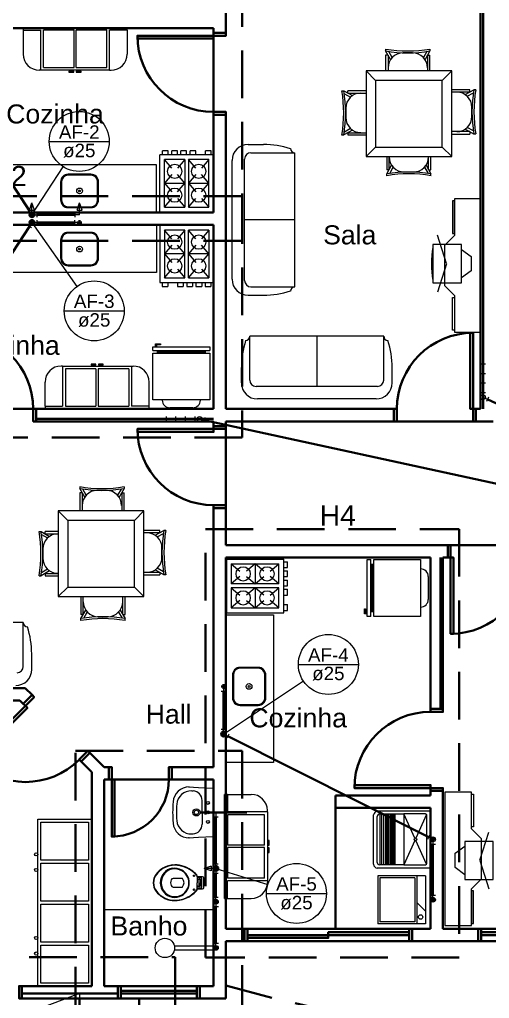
# Model space of a CAD drawing. Header units: inches. Extents: x -21 to 129, y -108 to 34.
# Drawn here: x 45.06 to 50, y -9.86 to 0.43 of the extents above; entities that cross this region are included whole.
import ezdxf

# ---------------------------------------------------------------- set-up
doc = ezdxf.new("R2010")
doc.units = ezdxf.units.IN
doc.header["$MEASUREMENT"] = 0
doc.linetypes.add('Dashed', pattern=[0.75, 0.5, -0.25])
for name, color, linetype, lineweight in [('AF-Colunas', 8, 'Continuous', 30), ('AF-Conexões detalhe', 8, 'Continuous', 20), ('AF-Indicação coluna', 5, 'Continuous', 20), ('AF-Textos coluna', 7, 'Continuous', 20), ('AF-Tubos detalhe', 170, 'Continuous', 30), ('AL-Conexões detalhe', 8, 'Continuous', 20), ('AL-Indicação coluna', 5, 'Continuous', 20), ('AL-Tubos detalhe', 3, 'Continuous', 30), ('DI-Detalhes', 6, 'Dashed', 30), ('xEIXO', 3, 'Continuous', 30), ('XJANELAS E PORTAS', 4, 'Continuous', 30), ('xMOVEIS', 253, 'Continuous', 20), ('XPAREDE', 7, 'Continuous', 30), ('xPISO', 4, 'Continuous', 30), ('xPROJEÇÃO', 4, 'Dashed', 30), ('xTEXTO', 7, 'Continuous', 20)]:
    doc.layers.add(name, color=color, linetype=linetype, lineweight=lineweight)
doc.styles.add('Arial', font='arial.ttf')

msp = doc.modelspace()

# ---------------------------------------------------------------- linework, layer by layer
at = {"layer": 'AF-Colunas', "linetype": 'Continuous', "const_width": 0.025}
for points in [[(45.207, -1.625, 1), (45.182, -1.625, 1)], [(45.207, -1.705, 1), (45.182, -1.705, 1)], [(47.22, -7.079, 1), (47.195, -7.079, 1)], [(47.14, -8.491, 1), (47.115, -8.491, 1)]]:
    msp.add_lwpolyline(points, format="xyb", close=True, dxfattribs=at)
at = {"layer": 'AF-Colunas', "linetype": 'Continuous'}
for centre in [(45.194, -1.625), (45.194, -1.705), (47.207, -7.079), (47.127, -8.491)]:
    msp.add_circle(centre, 0.025, dxfattribs=at)
at = {"layer": 'AF-Conexões detalhe', "linetype": 'Continuous'}
for p, q in [((45.169, -1.575), (45.194, -1.5)), ((45.169, -1.575), (45.194, -1.5)), ((45.194, -1.625), (45.194, -1.5)), ((45.219, -1.575), (45.194, -1.5)), ((45.194, -1.625), (45.194, -1.5)), ((45.219, -1.575), (45.194, -1.5)), ((45.67, -1.575), (45.694, -1.5)), ((45.694, -1.625), (45.694, -1.5)), ((45.72, -1.575), (45.694, -1.5)), ((45.146, -1.597), (45.188, -1.57)), ((45.194, -1.625), (45.167, -1.583)), ((45.169, -1.575), (45.219, -1.575)), ((45.169, -1.575), (45.219, -1.575)), ((45.194, -1.625), (45.244, -1.625)), ((45.244, -1.6), (45.244, -1.65)), ((45.644, -1.6), (45.644, -1.65)), ((45.694, -1.625), (45.644, -1.625)), ((45.67, -1.575), (45.72, -1.575)), ((45.188, -1.761), (45.146, -1.733)), ((45.194, -1.705), (45.167, -1.747)), ((45.194, -1.705), (45.244, -1.705)), ((45.244, -1.68), (45.244, -1.73)), ((45.644, -1.73), (45.644, -1.68)), ((45.694, -1.705), (45.644, -1.705)), ((49.933, -3.142), (49.933, -3.192)), ((49.908, -3.192), (49.958, -3.192)), ((49.908, -3.292), (49.958, -3.292)), ((49.908, -3.392), (49.958, -3.392)), ((49.933, -3.342), (49.933, -3.292)), ((49.933, -3.342), (49.933, -3.392)), ((49.908, -3.492), (49.958, -3.492)), ((49.933, -3.542), (49.933, -3.492)), ((49.933, -3.542), (49.978, -3.563)), ((49.989, -3.54), (49.968, -3.586)), ((46.555, -3.77), (46.605, -3.77)), ((46.605, -3.745), (46.605, -3.795)), ((46.705, -3.795), (46.705, -3.745)), ((46.755, -3.77), (46.705, -3.77)), ((46.755, -3.77), (46.805, -3.77)), ((46.805, -3.745), (46.805, -3.795)), ((46.905, -3.745), (46.905, -3.795)), ((46.955, -3.77), (46.905, -3.77)), ((46.955, -3.77), (47.004, -3.781)), ((47.009, -3.756), (46.998, -3.805)), ((47.207, -6.579), (47.207, -6.629)), ((47.183, -6.629), (47.233, -6.629)), ((47.183, -7.029), (47.233, -7.029)), ((47.207, -7.079), (47.207, -7.029)), ((47.207, -7.079), (47.252, -7.102)), ((47.263, -7.079), (47.241, -7.124)), ((47.127, -7.902), (47.127, -7.952)), ((47.152, -7.952), (47.102, -7.952)), ((49.352, -8.185), (49.374, -8.14)), ((49.407, -8.185), (49.363, -8.162)), ((49.407, -8.185), (49.407, -8.235)), ((49.383, -8.235), (49.433, -8.235)), ((47.077, -8.466), (47.002, -8.491)), ((47.127, -8.491), (47.002, -8.491)), ((47.077, -8.516), (47.002, -8.491)), ((47.077, -8.466), (47.077, -8.516)), ((47.099, -8.441), (47.149, -8.441)), ((47.127, -8.491), (47.127, -8.441)), ((47.127, -8.491), (47.127, -8.541)), ((47.101, -8.541), (47.151, -8.541)), ((47.101, -8.791), (47.151, -8.791)), ((47.127, -8.841), (47.127, -8.791)), ((47.127, -8.841), (47.127, -8.891)), ((49.383, -8.77), (49.433, -8.77)), ((49.407, -8.82), (49.407, -8.77)), ((47.104, -8.891), (47.154, -8.891)), ((47.104, -9.276), (47.154, -9.276)), ((47.127, -9.326), (47.127, -9.276))]:
    msp.add_line(p, q, dxfattribs=at)
for centre in [(45.194, -1.625), (45.194, -1.625), (45.194, -1.625), (45.194, -1.625), (45.194, -1.625), (45.194, -1.705), (45.194, -1.705), (45.194, -1.705), (45.194, -1.705), (45.194, -1.705), (49.933, -3.542), (49.933, -3.542), (46.955, -3.77), (46.955, -3.77), (47.207, -7.079), (47.207, -7.079), (47.207, -7.079), (47.207, -7.079), (47.207, -7.079), (49.407, -8.185), (49.407, -8.185), (49.407, -8.185), (47.127, -8.491), (47.127, -8.491), (47.127, -8.491), (47.127, -8.841), (47.127, -8.841), (49.407, -8.82), (49.407, -8.82), (47.127, -9.326), (47.127, -9.326), (47.127, -9.326)]:
    msp.add_circle(centre, 0.025, dxfattribs=at)
at = {"layer": 'AF-Indicação coluna'}
for p, q in [((45.376, -0.855), (46.006, -0.855)), ((45.194, -1.625), (45.52, -1.12)), ((45.194, -1.705), (45.667, -2.377)), ((45.533, -2.635), (46.163, -2.635)), ((47.993, -6.348), (48.623, -6.348)), ((47.207, -7.079), (48.046, -6.522)), ((47.127, -8.491), (47.673, -8.66)), ((47.658, -8.754), (48.288, -8.754))]:
    msp.add_line(p, q, dxfattribs=at)
for centre in [(45.691, -0.855), (45.848, -2.635), (48.308, -6.348), (47.973, -8.754)]:
    msp.add_circle(centre, 0.315, dxfattribs=at)
at = {"layer": 'AF-Tubos detalhe'}
for p, q in [((45.167, -1.583), (43.927, 0.318)), ((45.194, -1.625), (45.194, -1.625)), ((45.244, -1.625), (45.644, -1.625)), ((45.167, -1.747), (43.927, -3.648)), ((45.194, -1.705), (45.194, -1.705)), ((45.244, -1.705), (45.644, -1.705)), ((49.933, -3.292), (49.933, -3.192)), ((49.933, -3.492), (49.933, -3.392)), ((53.328, -5.124), (49.978, -3.563)), ((46.705, -3.77), (46.605, -3.77)), ((46.905, -3.77), (46.805, -3.77)), ((53.224, -5.135), (47.004, -3.781)), ((47.207, -7.029), (47.207, -6.629)), ((47.252, -7.102), (49.363, -8.162)), ((47.127, -8.441), (47.127, -7.952)), ((49.407, -8.235), (49.407, -8.77)), ((47.127, -8.541), (47.127, -8.791)), ((47.127, -8.891), (47.127, -9.276))]:
    msp.add_line(p, q, dxfattribs=at)
at = {"layer": 'AL-Conexões detalhe', "linetype": 'Continuous'}
for p, q in [((45.668, -9.856), (45.718, -9.856)), ((45.693, -9.806), (45.693, -9.856))]:
    msp.add_line(p, q, dxfattribs=at)
at = {"layer": 'AL-Indicação coluna'}
msp.add_line((45.693, -9.806), (44.93, -10.091), dxfattribs=at)
at = {"layer": 'AL-Tubos detalhe'}
msp.add_line((45.693, -9.965), (45.693, -9.856), dxfattribs=at)
at = {"layer": 'DI-Detalhes'}
for points in [[(42.496, -1.9), (47.402, -1.9), (47.402, 0.635), (42.496, 0.635), (42.496, -1.9)], [(47.402, -3.965), (42.496, -3.965), (42.496, -1.43), (47.402, -1.43), (47.402, -3.965)], [(49.682, -4.926), (49.682, -9.426), (47.018, -9.426), (47.018, -4.926), (49.682, -4.926)], [(45.652, -7.256), (47.402, -7.256), (47.402, -10.026), (45.652, -10.026), (45.652, -7.256)], [(43.664, -9.422), (46.7, -9.422), (46.7, -15.464), (43.664, -15.464), (43.664, -9.422)]]:
    msp.add_lwpolyline(points, close=True, dxfattribs=at)
at = {"layer": 'xEIXO'}
for p, q in [((45.169, -1.705), (45.219, -1.705)), ((45.194, -1.73), (45.194, -1.68)), ((45.669, -1.705), (45.719, -1.705)), ((45.694, -1.73), (45.694, -1.68)), ((47.182, -6.579), (47.232, -6.579)), ((47.207, -6.604), (47.207, -6.554)), ((47.182, -7.079), (47.232, -7.079)), ((47.207, -7.104), (47.207, -7.054)), ((46.96, -7.902), (47.451, -7.902)), ((49.382, -8.185), (49.432, -8.185)), ((49.407, -8.21), (49.407, -8.16)), ((47.102, -8.491), (47.152, -8.491)), ((47.127, -8.516), (47.127, -8.466)), ((47.102, -8.841), (47.152, -8.841)), ((47.127, -8.866), (47.127, -8.816)), ((49.382, -8.82), (49.432, -8.82)), ((49.407, -8.845), (49.407, -8.795)), ((47.102, -9.326), (47.152, -9.326)), ((47.127, -9.351), (47.127, -9.301))]:
    msp.add_line(p, q, dxfattribs=at)
at = {"layer": 'XJANELAS E PORTAS'}
for p, q in [((45.237, -3.665), (45.207, -3.665)), ((49.157, -9.126), (47.457, -9.126)), ((51.713, -9.126), (49.912, -9.126)), ((49.157, -9.256), (47.457, -9.256)), ((51.713, -9.256), (49.912, -9.256)), ((46.927, -9.726), (46.127, -9.726)), ((46.927, -9.856), (46.127, -9.856))]:
    msp.add_line(p, q, dxfattribs=at)
for points in [[(47.102, 0.255), (47.102, 0.225), (46.302, 0.225), (46.302, 0.255), (47.102, 0.255), (47.102, 0.255)], [(49.828, -3.665), (49.798, -3.665), (49.798, -2.865), (49.828, -2.865), (49.828, -3.665), (49.828, -3.665)], [(47.102, -3.875), (47.102, -3.905), (46.302, -3.905), (46.302, -3.875), (47.102, -3.875), (47.102, -3.875)], [(49.592, -5.226), (49.622, -5.226), (49.622, -6.026), (49.592, -6.026), (49.592, -5.226), (49.592, -5.226)], [(45.125, -6.783), (45.146, -6.804), (44.58, -7.369), (44.559, -7.348), (45.125, -6.783), (45.125, -6.783)], [(46.032, -7.556), (46.062, -7.556), (46.062, -8.156), (46.032, -8.156), (46.032, -7.556), (46.032, -7.556)], [(49.382, -7.646), (49.382, -7.616), (48.582, -7.616), (48.582, -7.646), (49.382, -7.646), (49.382, -7.646)], [(48.307, -9.221), (47.457, -9.221), (47.457, -9.191), (48.307, -9.191), (48.307, -9.221), (48.307, -9.221)], [(49.157, -9.191), (48.307, -9.191), (48.307, -9.161), (49.157, -9.161), (49.157, -9.191), (49.157, -9.191)], [(49.912, -9.161), (50.813, -9.161), (50.813, -9.191), (49.912, -9.191), (49.912, -9.161), (49.912, -9.161)], [(46.927, -9.776), (46.127, -9.776), (46.127, -9.806), (46.927, -9.806), (46.927, -9.776), (46.927, -9.776)]]:
    msp.add_lwpolyline(points, close=True, dxfattribs=at)
for points in [[(47.232, 0.285), (47.232, 0.255), (47.102, 0.255), (47.102, 0.285)], [(47.102, -0.575), (47.102, -0.545), (47.232, -0.545), (47.232, -0.575)], [(45.237, -3.665), (45.207, -3.665), (45.207, -3.795), (45.237, -3.795)], [(48.997, -3.665), (49.027, -3.665), (49.027, -3.795), (48.997, -3.795)], [(49.858, -3.795), (49.828, -3.795), (49.828, -3.665), (49.858, -3.665)], [(47.232, -3.845), (47.232, -3.875), (47.102, -3.875), (47.102, -3.845)], [(47.102, -4.706), (47.102, -4.676), (47.232, -4.676), (47.232, -4.706)], [(49.562, -5.096), (49.592, -5.096), (49.592, -5.226), (49.562, -5.226)], [(45.195, -6.669), (45.216, -6.691), (45.125, -6.783), (45.103, -6.761)], [(49.382, -6.816), (49.382, -6.846), (49.512, -6.846), (49.512, -6.816)], [(45.712, -7.369), (45.69, -7.348), (45.782, -7.256), (45.803, -7.278)], [(46.002, -7.426), (46.032, -7.426), (46.032, -7.556), (46.002, -7.556)], [(46.662, -7.556), (46.632, -7.556), (46.632, -7.426), (46.662, -7.426)], [(49.512, -7.676), (49.512, -7.646), (49.382, -7.646), (49.382, -7.676)], [(47.427, -9.126), (47.457, -9.126), (47.457, -9.256), (47.427, -9.256)], [(49.187, -9.256), (49.157, -9.256), (49.157, -9.126), (49.187, -9.126)], [(49.882, -9.256), (49.912, -9.256), (49.912, -9.126), (49.882, -9.126)], [(45.089, -9.726), (45.059, -9.726), (45.059, -9.856), (45.089, -9.856)], [(46.097, -9.726), (46.127, -9.726), (46.127, -9.856), (46.097, -9.856)], [(46.957, -9.856), (46.927, -9.856), (46.927, -9.726), (46.957, -9.726)]]:
    msp.add_lwpolyline(points, dxfattribs=at)
at = {"layer": 'XJANELAS E PORTAS', "color": 6, "linetype": 'Continuous'}
msp.add_arc((47.102, 0.255), 0.8, 180, 270, dxfattribs=at)
at = {"layer": 'XJANELAS E PORTAS'}
for centre, radius, start, end in [((44.407, -3.665), 0.8, 0, 90), ((49.828, -3.665), 0.8, 90, 180), ((47.102, -3.875), 0.8, 180, 270), ((49.592, -5.226), 0.8, 270, 0), ((49.382, -7.646), 0.8, 90, 180), ((45.125, -6.783), 0.8, 225, 315), ((46.032, -7.556), 0.6, 270, 0)]:
    msp.add_arc(centre, radius, start, end, dxfattribs=at)
at = {"layer": 'xMOVEIS'}
for p, q in [((45.101, 0.343), (46.195, 0.343)), ((45.101, 0.343), (45.101, 0.313)), ((45.101, 0.313), (45.286, 0.313)), ((45.101, 0.313), (45.101, 0.063)), ((45.286, -0.107), (45.286, 0.313)), ((45.316, -0.077), (45.316, 0.313)), ((45.636, 0.313), (45.316, 0.313)), ((45.636, -0.077), (45.636, 0.313)), ((45.66, -0.077), (45.66, 0.313)), ((45.98, 0.313), (45.66, 0.313)), ((45.98, -0.077), (45.98, 0.313)), ((46.195, 0.313), (46.01, 0.313)), ((46.01, -0.107), (46.01, 0.313)), ((46.195, 0.313), (46.195, 0.343)), ((46.195, 0.313), (46.195, 0.063)), ((48.91, 0.116), (48.91, 0.096)), ((49.375, 0.116), (49.375, 0.096)), ((48.962, 0.006), (48.91, 0.096)), ((48.91, 0.053), (48.91, -0.114)), ((48.935, 0.053), (48.91, 0.053)), ((48.935, 0.053), (48.935, -0.114)), ((48.979, 0.027), (48.942, 0.091)), ((49.192, 0.076), (49.093, 0.076)), ((49.344, 0.091), (49.307, 0.027)), ((49.375, 0.096), (49.324, 0.006)), ((49.351, 0.053), (49.351, -0.114)), ((49.351, 0.053), (49.375, 0.053)), ((49.375, -0.114), (49.375, 0.053)), ((45.316, -0.077), (45.636, -0.077)), ((45.66, -0.077), (45.98, -0.077)), ((45.286, -0.107), (45.271, -0.107)), ((46.01, -0.107), (45.286, -0.107)), ((46.01, -0.107), (46.025, -0.107)), ((48.705, -0.114), (48.805, -0.214)), ((49.505, -0.214), (49.605, -0.114)), ((48.451, -0.322), (48.471, -0.322)), ((48.471, -0.322), (48.56, -0.374)), ((48.476, -0.354), (48.54, -0.391)), ((48.705, -0.322), (48.514, -0.322)), ((48.514, -0.347), (48.514, -0.322)), ((48.514, -0.347), (48.705, -0.347)), ((49.794, -0.312), (49.605, -0.312)), ((49.794, -0.336), (49.605, -0.336)), ((49.747, -0.363), (49.837, -0.312)), ((49.768, -0.38), (49.832, -0.343)), ((49.794, -0.336), (49.794, -0.312)), ((49.856, -0.312), (49.837, -0.312)), ((48.49, -0.505), (48.49, -0.604)), ((49.817, -0.594), (49.817, -0.495)), ((48.54, -0.719), (48.476, -0.756)), ((49.832, -0.745), (49.768, -0.708)), ((48.451, -0.787), (48.471, -0.787)), ((48.56, -0.736), (48.471, -0.787)), ((48.514, -0.763), (48.705, -0.763)), ((48.514, -0.763), (48.514, -0.787)), ((48.514, -0.787), (48.705, -0.787)), ((49.794, -0.752), (49.605, -0.752)), ((49.605, -0.777), (49.794, -0.777)), ((49.837, -0.777), (49.747, -0.725)), ((49.794, -0.752), (49.794, -0.777)), ((49.856, -0.777), (49.837, -0.777)), ((47.465, -0.886), (47.626, -0.886)), ((48.805, -0.914), (48.705, -1.014)), ((49.505, -0.914), (49.605, -1.014)), ((47.102, -0.994), (46.538, -0.994)), ((46.538, -1.594), (46.538, -0.994)), ((46.566, -0.994), (46.566, -0.954)), ((46.626, -0.954), (46.566, -0.954)), ((46.626, -0.994), (46.626, -0.954)), ((46.722, -0.954), (46.662, -0.954)), ((46.662, -0.994), (46.662, -0.954)), ((46.722, -0.994), (46.722, -0.954)), ((46.819, -0.954), (46.759, -0.954)), ((46.759, -0.994), (46.759, -0.954)), ((46.819, -0.994), (46.819, -0.954)), ((46.856, -0.994), (46.856, -0.954)), ((46.916, -0.954), (46.856, -0.954)), ((46.916, -0.994), (46.916, -0.954)), ((47.077, -0.954), (47.017, -0.954)), ((47.017, -0.994), (47.017, -0.954)), ((47.077, -0.994), (47.077, -0.954)), ((47.102, -1.594), (47.102, -0.994)), ((47.494, -0.974), (47.956, -0.974)), ((47.956, -2.382), (47.956, -0.974)), ((48.921, -1.014), (48.921, -1.152)), ((48.946, -1.152), (48.946, -1.014)), ((49.361, -1.152), (49.361, -1.014)), ((49.386, -1.152), (49.386, -1.014)), ((46.502, -1.1), (44.769, -1.1)), ((46.502, -1.6), (46.502, -1.1)), ((46.588, -1.544), (46.588, -1.044)), ((46.8, -1.044), (46.588, -1.044)), ((46.665, -1.135), (46.588, -1.044)), ((46.8, -1.044), (46.723, -1.135)), ((46.8, -1.044), (46.8, -1.544)), ((47.052, -1.044), (46.84, -1.044)), ((46.84, -1.044), (46.84, -1.544)), ((46.917, -1.135), (46.84, -1.044)), ((47.052, -1.044), (46.975, -1.135)), ((47.052, -1.544), (47.052, -1.044)), ((47.297, -2.301), (47.297, -1.055)), ((47.428, -2.316), (47.428, -1.04)), ((48.921, -1.195), (48.973, -1.105)), ((48.953, -1.19), (48.989, -1.126)), ((49.318, -1.126), (49.355, -1.19)), ((49.334, -1.105), (49.386, -1.195)), ((45.814, -1.2), (45.574, -1.2)), ((45.814, -1.21), (45.574, -1.21)), ((46.665, -1.203), (46.588, -1.294)), ((46.8, -1.294), (46.723, -1.203)), ((46.917, -1.203), (46.84, -1.294)), ((47.052, -1.294), (46.975, -1.203)), ((48.946, -1.152), (48.921, -1.152)), ((48.921, -1.215), (48.921, -1.195)), ((49.104, -1.175), (49.203, -1.175)), ((49.361, -1.152), (49.386, -1.152)), ((49.386, -1.215), (49.386, -1.195)), ((45.494, -1.28), (45.494, -1.47)), ((45.504, -1.28), (45.504, -1.47)), ((45.884, -1.47), (45.884, -1.28)), ((45.894, -1.47), (45.894, -1.28)), ((46.588, -1.294), (46.8, -1.294)), ((46.588, -1.294), (46.665, -1.385)), ((46.723, -1.385), (46.8, -1.294)), ((46.84, -1.294), (47.052, -1.294)), ((46.84, -1.294), (46.917, -1.385)), ((46.975, -1.385), (47.052, -1.294)), ((45.574, -1.54), (45.814, -1.54)), ((46.588, -1.544), (46.665, -1.453)), ((46.723, -1.453), (46.8, -1.544)), ((46.84, -1.544), (46.917, -1.453)), ((46.975, -1.453), (47.052, -1.544)), ((49.635, -1.478), (49.614, -1.478)), ((49.614, -1.478), (49.614, -1.821)), ((49.635, -1.457), (49.635, -1.842)), ((49.915, -1.457), (49.635, -1.457)), ((49.635, -1.821), (49.635, -1.478)), ((49.915, -2.857), (49.915, -1.457)), ((45.574, -1.55), (45.814, -1.55)), ((46.538, -1.594), (47.102, -1.594)), ((46.588, -1.544), (46.8, -1.544)), ((46.84, -1.544), (47.052, -1.544)), ((46.502, -1.73), (46.502, -2.23)), ((46.538, -1.737), (46.538, -2.337)), ((47.102, -1.737), (46.538, -1.737)), ((47.102, -1.737), (47.102, -2.337)), ((47.956, -1.678), (47.428, -1.678)), ((45.814, -1.81), (45.574, -1.81)), ((45.814, -1.82), (45.574, -1.82)), ((46.588, -1.787), (46.588, -2.287)), ((46.8, -1.787), (46.588, -1.787)), ((46.665, -1.878), (46.588, -1.787)), ((46.8, -1.787), (46.723, -1.878)), ((46.8, -2.287), (46.8, -1.787)), ((47.052, -1.787), (46.84, -1.787)), ((46.84, -2.287), (46.84, -1.787)), ((46.917, -1.878), (46.84, -1.787)), ((47.052, -1.787), (46.975, -1.878)), ((47.052, -1.787), (47.052, -2.287)), ((49.548, -2.137), (49.453, -1.841)), ((49.635, -1.842), (49.53, -1.947)), ((49.614, -1.821), (49.635, -1.821)), ((45.494, -1.89), (45.494, -2.08)), ((45.504, -1.89), (45.504, -2.08)), ((45.884, -2.08), (45.884, -1.89)), ((45.894, -2.08), (45.894, -1.89)), ((46.665, -1.946), (46.588, -2.037)), ((46.8, -2.037), (46.723, -1.946)), ((46.917, -1.946), (46.84, -2.037)), ((47.052, -2.037), (46.975, -1.946)), ((49.53, -1.947), (49.53, -2.367)), ((46.8, -2.037), (46.588, -2.037)), ((46.588, -2.037), (46.665, -2.128)), ((46.723, -2.128), (46.8, -2.037)), ((47.052, -2.037), (46.84, -2.037)), ((46.84, -2.037), (46.917, -2.128)), ((46.975, -2.128), (47.052, -2.037)), ((45.574, -2.15), (45.814, -2.15)), ((49.548, -2.142), (49.453, -2.437)), ((46.502, -2.23), (44.769, -2.23)), ((45.574, -2.16), (45.814, -2.16)), ((46.588, -2.287), (46.665, -2.197)), ((46.723, -2.197), (46.8, -2.287)), ((46.84, -2.287), (46.917, -2.197)), ((46.975, -2.197), (47.052, -2.287)), ((46.538, -2.337), (47.102, -2.337)), ((46.563, -2.337), (46.563, -2.377)), ((46.588, -2.287), (46.8, -2.287)), ((46.623, -2.337), (46.623, -2.377)), ((46.724, -2.337), (46.724, -2.377)), ((46.784, -2.337), (46.784, -2.377)), ((46.821, -2.337), (46.821, -2.377)), ((46.84, -2.287), (47.052, -2.287)), ((46.881, -2.337), (46.881, -2.377)), ((46.917, -2.337), (46.917, -2.377)), ((46.977, -2.337), (46.977, -2.377)), ((47.014, -2.337), (47.014, -2.377)), ((47.074, -2.337), (47.074, -2.377)), ((46.563, -2.377), (46.623, -2.377)), ((46.724, -2.377), (46.784, -2.377)), ((46.821, -2.377), (46.881, -2.377)), ((46.917, -2.377), (46.977, -2.377)), ((47.014, -2.377), (47.074, -2.377)), ((47.494, -2.382), (47.956, -2.382)), ((49.53, -2.367), (49.635, -2.472)), ((47.465, -2.47), (47.626, -2.47)), ((49.614, -2.836), (49.614, -2.493)), ((49.614, -2.493), (49.635, -2.493)), ((49.635, -2.472), (49.635, -2.857)), ((49.635, -2.493), (49.635, -2.836)), ((49.635, -2.836), (49.614, -2.836)), ((49.635, -2.857), (49.915, -2.857)), ((46.493, -3.011), (46.493, -2.981)), ((46.493, -2.981), (46.543, -2.981)), ((46.543, -2.981), (46.543, -2.991)), ((47.482, -3.362), (47.482, -2.9)), ((48.89, -2.9), (47.482, -2.9)), ((48.186, -2.9), (48.186, -3.428)), ((48.89, -3.362), (48.89, -2.9)), ((46.463, -3.049), (46.463, -3.011)), ((46.463, -3.011), (47.063, -3.011)), ((46.463, -3.049), (47.063, -3.049)), ((46.463, -3.079), (47.063, -3.079)), ((46.463, -3.569), (46.463, -3.079)), ((46.543, -2.991), (46.503, -2.991)), ((46.503, -2.991), (46.503, -3.011)), ((46.513, -3.079), (46.513, -3.049)), ((46.513, -3.057), (47.013, -3.057)), ((46.513, -3.064), (47.013, -3.064)), ((46.513, -3.071), (47.013, -3.071)), ((47.013, -3.049), (47.013, -3.079)), ((47.063, -3.011), (47.063, -3.049)), ((47.063, -3.079), (47.063, -3.569)), ((45.516, -3.214), (45.501, -3.214)), ((45.516, -3.214), (46.241, -3.214)), ((45.516, -3.214), (45.516, -3.634)), ((45.546, -3.244), (45.546, -3.634)), ((45.866, -3.244), (45.546, -3.244)), ((45.866, -3.244), (45.866, -3.634)), ((45.891, -3.244), (45.891, -3.634)), ((46.211, -3.244), (45.891, -3.244)), ((46.211, -3.244), (46.211, -3.634)), ((46.241, -3.214), (46.241, -3.634)), ((46.241, -3.214), (46.256, -3.214)), ((47.394, -3.391), (47.394, -3.23)), ((48.978, -3.391), (48.978, -3.23)), ((45.331, -3.634), (45.331, -3.384)), ((46.426, -3.634), (46.426, -3.384)), ((48.824, -3.428), (47.548, -3.428)), ((47.063, -3.569), (46.463, -3.569)), ((46.563, -3.572), (46.563, -3.569)), ((46.963, -3.569), (46.963, -3.572)), ((48.809, -3.56), (47.563, -3.56)), ((45.331, -3.634), (45.331, -3.664)), ((45.331, -3.634), (45.516, -3.634)), ((46.426, -3.664), (45.331, -3.664)), ((45.546, -3.634), (45.866, -3.634)), ((45.891, -3.634), (46.211, -3.634)), ((46.426, -3.634), (46.241, -3.634)), ((46.426, -3.664), (46.426, -3.634)), ((46.883, -3.652), (46.643, -3.652)), ((45.696, -4.481), (45.696, -4.501)), ((45.748, -4.59), (45.696, -4.501)), ((45.765, -4.57), (45.728, -4.506)), ((45.978, -4.521), (45.879, -4.521)), ((46.13, -4.506), (46.093, -4.57)), ((46.162, -4.501), (46.11, -4.59)), ((46.162, -4.481), (46.162, -4.501)), ((45.696, -4.544), (45.696, -4.735)), ((45.721, -4.544), (45.696, -4.544)), ((45.721, -4.544), (45.721, -4.735)), ((46.137, -4.544), (46.137, -4.735)), ((46.137, -4.544), (46.162, -4.544)), ((46.162, -4.735), (46.162, -4.544)), ((45.57, -4.835), (45.47, -4.735)), ((46.37, -4.735), (46.27, -4.835)), ((45.269, -4.951), (45.289, -4.951)), ((45.289, -4.951), (45.379, -5.003)), ((45.294, -4.983), (45.358, -5.02)), ((45.47, -4.951), (45.332, -4.951)), ((45.332, -4.976), (45.332, -4.951)), ((45.332, -4.976), (45.47, -4.976)), ((46.537, -4.94), (46.37, -4.94)), ((46.537, -4.965), (46.37, -4.965)), ((46.49, -4.992), (46.58, -4.94)), ((46.511, -5.009), (46.575, -4.972)), ((46.537, -4.965), (46.537, -4.94)), ((46.6, -4.94), (46.58, -4.94)), ((45.309, -5.134), (45.309, -5.233)), ((46.56, -5.223), (46.56, -5.123)), ((47.238, -5.241), (47.238, -5.805)), ((47.238, -5.241), (47.839, -5.241)), ((47.839, -5.805), (47.839, -5.241)), ((46.575, -5.374), (46.511, -5.337)), ((47.288, -5.291), (47.789, -5.291)), ((47.288, -5.291), (47.288, -5.503)), ((47.288, -5.291), (47.379, -5.368)), ((47.538, -5.291), (47.448, -5.368)), ((47.538, -5.291), (47.538, -5.503)), ((47.629, -5.368), (47.538, -5.291)), ((47.698, -5.368), (47.789, -5.291)), ((47.789, -5.503), (47.789, -5.291)), ((47.839, -5.269), (47.879, -5.269)), ((47.839, -5.329), (47.879, -5.329)), ((47.879, -5.329), (47.879, -5.269)), ((48.717, -5.245), (48.755, -5.245)), ((48.717, -5.845), (48.717, -5.245)), ((48.755, -5.845), (48.755, -5.245)), ((48.755, -5.295), (48.785, -5.295)), ((48.763, -5.795), (48.763, -5.295)), ((48.77, -5.795), (48.77, -5.295)), ((48.777, -5.795), (48.777, -5.295)), ((48.785, -5.245), (49.275, -5.245)), ((48.785, -5.845), (48.785, -5.245)), ((49.275, -5.245), (49.275, -5.845)), ((49.275, -5.345), (49.278, -5.345)), ((45.269, -5.416), (45.289, -5.416)), ((45.379, -5.365), (45.289, -5.416)), ((45.358, -5.348), (45.294, -5.385)), ((45.332, -5.392), (45.47, -5.392)), ((45.332, -5.392), (45.332, -5.416)), ((45.332, -5.416), (45.47, -5.416)), ((46.537, -5.381), (46.37, -5.381)), ((46.37, -5.406), (46.537, -5.406)), ((46.58, -5.406), (46.49, -5.354)), ((46.537, -5.381), (46.537, -5.406)), ((46.6, -5.406), (46.58, -5.406)), ((47.379, -5.426), (47.288, -5.503)), ((47.448, -5.426), (47.538, -5.503)), ((47.538, -5.503), (47.629, -5.426)), ((47.789, -5.503), (47.698, -5.426)), ((47.839, -5.366), (47.879, -5.366)), ((47.839, -5.426), (47.879, -5.426)), ((47.879, -5.426), (47.879, -5.366)), ((49.358, -5.425), (49.358, -5.665)), ((45.57, -5.535), (45.47, -5.635)), ((46.27, -5.535), (46.37, -5.635)), ((47.789, -5.503), (47.288, -5.503)), ((47.789, -5.543), (47.288, -5.543)), ((47.288, -5.543), (47.288, -5.755)), ((47.288, -5.543), (47.379, -5.62)), ((47.538, -5.543), (47.448, -5.62)), ((47.538, -5.543), (47.538, -5.755)), ((47.629, -5.62), (47.538, -5.543)), ((47.698, -5.62), (47.789, -5.543)), ((47.789, -5.755), (47.789, -5.543)), ((47.839, -5.463), (47.879, -5.463)), ((47.839, -5.523), (47.879, -5.523)), ((47.879, -5.523), (47.879, -5.463)), ((45.707, -5.635), (45.707, -5.824)), ((45.732, -5.824), (45.732, -5.635)), ((46.147, -5.824), (46.147, -5.635)), ((46.172, -5.824), (46.172, -5.635)), ((47.839, -5.559), (47.879, -5.559)), ((47.839, -5.619), (47.879, -5.619)), ((47.879, -5.619), (47.879, -5.559)), ((47.379, -5.678), (47.288, -5.755)), ((47.288, -5.755), (47.789, -5.755)), ((47.448, -5.678), (47.538, -5.755)), ((47.538, -5.755), (47.629, -5.678)), ((47.789, -5.755), (47.698, -5.678)), ((47.839, -5.72), (47.879, -5.72)), ((47.879, -5.78), (47.879, -5.72)), ((49.278, -5.745), (49.275, -5.745)), ((45.707, -5.867), (45.759, -5.777)), ((45.732, -5.824), (45.707, -5.824)), ((45.739, -5.862), (45.775, -5.798)), ((45.89, -5.847), (45.989, -5.847)), ((46.104, -5.798), (46.141, -5.862)), ((46.12, -5.777), (46.172, -5.867)), ((46.147, -5.824), (46.172, -5.824)), ((47.232, -5.826), (47.732, -5.826)), ((47.238, -5.805), (47.839, -5.805)), ((47.732, -5.826), (47.732, -7.377)), ((47.839, -5.78), (47.879, -5.78)), ((48.687, -5.815), (48.687, -5.765)), ((48.687, -5.765), (48.697, -5.765)), ((48.717, -5.815), (48.687, -5.815)), ((48.697, -5.765), (48.697, -5.805)), ((48.697, -5.805), (48.717, -5.805)), ((48.755, -5.845), (48.717, -5.845)), ((48.785, -5.795), (48.755, -5.795)), ((49.275, -5.845), (48.785, -5.845)), ((45.103, -5.908), (43.696, -5.908)), ((45.103, -6.37), (45.103, -5.908)), ((45.707, -5.887), (45.707, -5.867)), ((46.172, -5.887), (46.172, -5.867)), ((45.191, -6.4), (45.191, -6.238)), ((47.3, -6.459), (47.3, -6.699)), ((47.31, -6.459), (47.31, -6.699)), ((47.571, -6.379), (47.38, -6.379)), ((47.571, -6.389), (47.38, -6.389)), ((47.641, -6.699), (47.641, -6.459)), ((47.651, -6.699), (47.651, -6.459)), ((47.38, -6.769), (47.571, -6.769)), ((47.38, -6.779), (47.571, -6.779)), ((47.732, -7.377), (47.232, -7.377)), ((46.838, -7.635), (46.942, -7.64)), ((46.872, -7.676), (46.887, -7.677)), ((46.942, -7.64), (47.097, -7.648)), ((47.102, -7.653), (47.102, -7.902)), ((49.813, -7.689), (49.533, -7.689)), ((49.533, -7.689), (49.533, -9.089)), ((49.813, -8.074), (49.813, -7.689)), ((49.813, -8.053), (49.813, -7.71)), ((49.813, -7.71), (49.834, -7.71)), ((49.834, -7.71), (49.834, -8.053)), ((46.982, -7.902), (46.982, -7.777)), ((47.217, -8.807), (47.217, -7.713)), ((47.247, -7.713), (47.217, -7.713)), ((47.247, -7.713), (47.247, -7.898)), ((47.247, -7.713), (47.497, -7.713)), ((46.982, -7.902), (46.982, -8.027)), ((47.052, -7.902), (47.032, -7.902)), ((47.042, -7.912), (47.042, -7.892)), ((47.102, -8.151), (47.102, -7.902)), ((47.667, -7.898), (47.247, -7.898)), ((47.667, -7.898), (47.667, -7.883)), ((47.667, -7.898), (47.667, -8.622)), ((48.821, -7.887), (49.384, -7.887)), ((49.384, -7.887), (49.384, -8.487)), ((47.637, -7.928), (47.247, -7.928)), ((47.247, -7.928), (47.247, -8.248)), ((47.637, -8.248), (47.637, -7.928)), ((48.784, -8.447), (48.784, -7.928)), ((48.851, -8.452), (48.851, -7.917)), ((48.871, -8.452), (48.871, -7.917)), ((48.891, -8.452), (48.891, -7.917)), ((48.911, -8.452), (48.911, -7.917)), ((48.926, -8.452), (48.926, -7.917)), ((48.941, -8.452), (48.941, -7.917)), ((48.956, -8.452), (48.956, -7.917)), ((48.971, -8.452), (48.971, -7.917)), ((48.981, -8.452), (48.981, -7.917)), ((48.991, -8.452), (48.991, -7.917)), ((49.001, -8.452), (49.001, -7.917)), ((49.011, -8.452), (49.011, -7.917)), ((49.217, -8.172), (49.102, -7.917)), ((49.339, -7.924), (49.228, -8.172)), ((49.834, -8.053), (49.813, -8.053)), ((49.918, -8.179), (49.813, -8.074)), ((49.9, -8.404), (49.995, -8.109)), ((46.838, -8.17), (46.942, -8.164)), ((46.846, -8.17), (46.838, -8.17)), ((46.872, -8.128), (46.887, -8.127)), ((46.942, -8.164), (47.097, -8.156)), ((49.217, -8.197), (49.102, -8.452)), ((49.339, -8.445), (49.228, -8.197)), ((49.918, -8.599), (49.918, -8.179)), ((47.637, -8.248), (47.247, -8.248)), ((47.637, -8.272), (47.247, -8.272)), ((47.247, -8.272), (47.247, -8.592)), ((47.637, -8.592), (47.637, -8.272)), ((49.9, -8.409), (49.995, -8.705)), ((49.384, -8.487), (48.821, -8.487)), ((46.774, -8.597), (46.678, -8.597)), ((46.928, -8.572), (46.928, -8.567)), ((46.928, -8.579), (46.928, -8.572)), ((46.928, -8.579), (46.928, -8.641)), ((46.986, -8.579), (46.928, -8.579)), ((46.972, -8.589), (46.928, -8.589)), ((46.936, -8.605), (46.947, -8.605)), ((46.952, -8.641), (46.952, -8.606)), ((46.963, -8.61), (46.963, -8.641)), ((46.98, -8.641), (46.98, -8.596)), ((46.998, -8.641), (46.998, -8.59)), ((47.637, -8.592), (47.247, -8.592)), ((47.247, -8.807), (47.247, -8.622)), ((47.667, -8.622), (47.247, -8.622)), ((47.667, -8.622), (47.667, -8.637)), ((49.328, -8.57), (48.828, -8.57)), ((48.828, -8.57), (48.828, -9.071)), ((49.218, -8.59), (48.848, -8.59)), ((48.848, -8.59), (48.848, -9.05)), ((49.328, -8.57), (49.328, -9.071)), ((49.813, -8.704), (49.918, -8.599)), ((46.678, -8.686), (46.774, -8.686)), ((46.928, -8.704), (46.928, -8.641)), ((46.928, -8.694), (46.972, -8.694)), ((46.928, -8.704), (46.986, -8.704)), ((46.928, -8.711), (46.928, -8.704)), ((46.928, -8.716), (46.928, -8.711)), ((46.936, -8.677), (46.947, -8.677)), ((46.952, -8.677), (46.952, -8.641)), ((46.963, -8.673), (46.963, -8.641)), ((46.98, -8.686), (46.98, -8.641)), ((46.998, -8.693), (46.998, -8.641)), ((49.813, -9.089), (49.813, -8.704)), ((49.813, -8.725), (49.813, -9.068)), ((49.834, -8.725), (49.813, -8.725)), ((49.834, -9.068), (49.834, -8.725)), ((47.217, -8.807), (47.247, -8.807)), ((47.247, -8.807), (47.497, -8.807)), ((47.102, -8.926), (45.952, -8.926)), ((49.328, -8.938), (49.238, -8.848)), ((49.328, -9.071), (48.828, -9.071)), ((49.218, -9.05), (48.848, -9.05)), ((49.533, -9.089), (49.813, -9.089)), ((49.813, -9.068), (49.834, -9.068)), ((47.116, -9.306), (46.691, -9.306)), ((46.691, -9.346), (47.116, -9.346))]:
    msp.add_line(p, q, dxfattribs=at)
for points in [[(45.583, -0.117), (45.583, -0.127), (45.633, -0.127), (45.633, -0.117), (45.583, -0.117), (45.583, -0.117)], [(45.66, -0.117), (45.66, -0.127), (45.71, -0.127), (45.71, -0.117), (45.66, -0.117), (45.66, -0.117)], [(48.705, -0.114), (48.705, -1.014), (49.605, -1.014), (49.605, -0.114), (48.705, -0.114), (48.705, -0.114)], [(48.805, -0.214), (48.805, -0.914), (49.505, -0.914), (49.505, -0.214), (48.805, -0.214), (48.805, -0.214)], [(49.707, -2.339), (49.707, -1.939), (49.407, -1.939), (49.407, -2.339), (49.707, -2.339), (49.707, -2.339)], [(45.866, -3.204), (45.866, -3.194), (45.816, -3.194), (45.816, -3.204), (45.866, -3.204), (45.866, -3.204)], [(45.943, -3.204), (45.943, -3.194), (45.893, -3.194), (45.893, -3.204), (45.943, -3.204), (45.943, -3.204)], [(46.37, -4.735), (45.47, -4.735), (45.47, -5.635), (46.37, -5.635), (46.37, -4.735), (46.37, -4.735)], [(46.27, -4.835), (45.57, -4.835), (45.57, -5.535), (46.27, -5.535), (46.27, -4.835), (46.27, -4.835)], [(45.817, -9.725), (45.257, -9.725), (45.257, -7.974), (45.817, -7.974), (45.817, -9.725), (45.817, -9.725)], [(45.787, -8.404), (45.287, -8.404), (45.287, -8.004), (45.787, -8.004), (45.787, -8.404), (45.787, -8.404)], [(47.677, -8.248), (47.687, -8.248), (47.687, -8.198), (47.677, -8.198), (47.677, -8.248), (47.677, -8.248)], [(49.741, -8.207), (49.741, -8.607), (50.041, -8.607), (50.041, -8.207), (49.741, -8.207), (49.741, -8.207)], [(47.677, -8.325), (47.687, -8.325), (47.687, -8.275), (47.677, -8.275), (47.677, -8.325), (47.677, -8.325)], [(45.787, -8.835), (45.287, -8.835), (45.287, -8.434), (45.787, -8.434), (45.787, -8.835), (45.787, -8.835)], [(45.787, -9.265), (45.287, -9.265), (45.287, -8.865), (45.787, -8.865), (45.787, -9.265), (45.787, -9.265)], [(45.787, -9.695), (45.287, -9.695), (45.287, -9.295), (45.787, -9.295), (45.787, -9.695), (45.787, -9.695)]]:
    msp.add_lwpolyline(points, close=True, dxfattribs=at)
for points in [[(49.707, -1.989), (49.807, -2.064), (49.807, -2.214), (49.707, -2.289)], [(48.821, -8.429), (48.821, -7.946)], [(49.102, -7.917), (49.102, -8.452), (48.846, -8.452)], [(48.85, -7.917), (49.102, -7.917)], [(49.102, -7.917), (49.102, -8.452), (49.327, -8.452)], [(49.327, -7.917), (49.102, -7.917)], [(49.343, -8.437), (49.343, -7.931)], [(49.741, -8.557), (49.641, -8.482), (49.641, -8.332), (49.741, -8.257)], [(49.218, -8.59), (49.218, -9.05)], [(49.238, -8.57), (49.238, -9.071)]]:
    msp.add_lwpolyline(points, dxfattribs=at)
for centre, radius in [((46.694, -1.169), 0.075), ((46.946, -1.169), 0.075), ((45.694, -1.375), 0.03), ((45.694, -1.375), 0.01), ((46.694, -1.419), 0.075), ((46.946, -1.419), 0.075), ((46.694, -1.912), 0.075), ((46.946, -1.912), 0.075), ((45.694, -1.985), 0.03), ((45.694, -1.985), 0.01), ((46.694, -2.162), 0.075), ((46.946, -2.162), 0.075), ((47.413, -5.397), 0.075), ((47.664, -5.397), 0.075), ((47.413, -5.649), 0.075), ((47.664, -5.649), 0.075), ((47.475, -6.579), 0.03), ((47.475, -6.579), 0.01), ((47.042, -7.802), 0.016), ((46.922, -7.902), 0.0375), ((46.922, -7.902), 0.0225), ((47.042, -7.902), 0.016), ((47.042, -8.002), 0.016), ((49.223, -8.185), 0.014), ((45.239, -8.343), 0.017), ((45.239, -8.507), 0.017), ((46.898, -8.568), 0.0075), ((46.898, -8.714), 0.0075), ((49.277, -9.001), 0.0235), ((45.239, -9.221), 0.017), ((46.591, -9.326), 0.102), ((45.239, -9.385), 0.017)]:
    msp.add_circle(centre, radius, dxfattribs=at)
for centre, radius, start, end in [((49.143, 1.472), 1.376, 260.271, 279.729), ((45.271, 0.063), 0.17, 180, 270), ((46.025, 0.063), 0.17, 270, 0), ((49.143, 1.452), 1.376, 260.271, 279.729), ((49.093, -0.082), 0.158, 90, 180), ((49.192, -0.082), 0.158, 0, 90), ((47.094, -0.555), 1.376, 350.271, 9.729), ((47.114, -0.555), 1.376, 350.271, 9.729), ((48.649, -0.505), 0.158, 90, 180), ((49.658, -0.495), 0.158, 0, 90), ((51.193, -0.544), 1.376, 170.271, 189.729), ((51.213, -0.544), 1.376, 170.271, 189.729), ((48.649, -0.604), 0.158, 180, 270), ((49.658, -0.594), 0.158, 270, 0), ((47.465, -1.055), 0.169, 90, 180), ((47.623, -1.857), 0.97, 72.6816, 89.8278), ((47.494, -1.04), 0.066, 90, 180), ((47.956, -0.93), 0.044, 180, 269.997), ((49.104, -1.017), 0.158, 180, 270), ((49.203, -1.017), 0.158, 270, 0), ((45.574, -1.28), 0.08, 90, 180), ((45.574, -1.28), 0.07, 90, 180), ((45.814, -1.28), 0.08, 0, 90), ((45.814, -1.28), 0.07, 0, 90), ((49.154, -2.552), 1.376, 80.271, 99.729), ((49.154, -2.571), 1.376, 80.271, 99.729), ((45.574, -1.47), 0.08, 180, 270), ((45.574, -1.47), 0.07, 180, 270), ((45.814, -1.47), 0.08, 270, 0), ((45.814, -1.47), 0.07, 270, 0), ((45.574, -1.89), 0.08, 90, 180), ((45.574, -1.89), 0.07, 90, 180), ((45.814, -1.89), 0.08, 0, 90), ((45.814, -1.89), 0.07, 0, 90), ((50.44, -2.139), 1.048, 170.383, 189.617), ((45.574, -2.08), 0.08, 180, 270), ((45.574, -2.08), 0.07, 180, 270), ((45.814, -2.08), 0.08, 270, 0), ((45.814, -2.08), 0.07, 270, 0), ((47.465, -2.301), 0.169, 180, 270), ((47.494, -2.316), 0.066, 180, 270), ((47.623, -1.499), 0.97, 270.172, 287.318), ((47.956, -2.426), 0.044, 90.003, 180), ((48.365, -3.233), 0.97, 162.682, 179.828), ((47.438, -2.9), 0.044, 270, 359.997), ((48.934, -2.9), 0.044, 180.003, 270), ((48.008, -3.233), 0.97, 0.1723, 17.3184), ((45.501, -3.384), 0.17, 90, 180), ((46.256, -3.384), 0.17, 0, 90), ((47.563, -3.391), 0.169, 180, 270), ((47.548, -3.362), 0.066, 180, 270), ((48.809, -3.391), 0.169, 270, 0), ((48.824, -3.362), 0.066, 270, 0), ((46.643, -3.572), 0.08, 180, 270), ((46.883, -3.572), 0.08, 270, 0), ((45.929, -3.124), 1.376, 260.271, 279.729), ((45.929, -3.144), 1.376, 260.271, 279.729), ((45.879, -4.679), 0.158, 90, 180), ((45.978, -4.679), 0.158, 0, 90), ((43.912, -5.184), 1.376, 350.271, 9.729), ((43.932, -5.184), 1.376, 350.271, 9.729), ((45.467, -5.134), 0.158, 90, 180), ((46.402, -5.124), 0.158, 0, 90), ((47.936, -5.173), 1.376, 170.271, 189.729), ((47.956, -5.173), 1.376, 170.271, 189.729), ((45.467, -5.233), 0.158, 180, 270), ((46.402, -5.222), 0.158, 270, 0), ((49.278, -5.425), 0.08, 0, 90), ((45.89, -5.689), 0.158, 180, 270), ((45.989, -5.689), 0.158, 270, 0), ((49.278, -5.665), 0.08, 270, 0), ((45.94, -7.223), 1.376, 80.271, 99.729), ((45.147, -5.908), 0.044, 180.003, 270), ((44.221, -6.241), 0.97, 0.1723, 17.3184), ((45.94, -7.243), 1.376, 80.271, 99.729), ((45.037, -6.37), 0.066, 270, 0), ((45.023, -6.4), 0.169, 270, 0), ((47.38, -6.459), 0.08, 90, 180), ((47.38, -6.459), 0.07, 90, 180), ((47.571, -6.459), 0.08, 0, 90), ((47.571, -6.459), 0.07, 0, 90), ((47.38, -6.699), 0.08, 180, 270), ((47.38, -6.699), 0.07, 180, 270), ((47.571, -6.699), 0.08, 270, 0), ((47.571, -6.699), 0.07, 270, 0), ((46.846, -7.805), 0.17, 90, 175.302), ((46.865, -7.826), 0.15, 87.0582, 176.284), ((46.882, -7.777), 0.1, 0, 87.0582), ((47.097, -7.653), 0.005, 0, 87.0582), ((48.033, -7.902), 1.361, 175.302, 180), ((47.497, -7.883), 0.17, 0, 90), ((48.033, -7.902), 1.361, 180, 184.698), ((48.033, -7.902), 1.321, 176.284, 180), ((48.033, -7.902), 1.321, 180, 183.716), ((48.832, -7.935), 0.0488, 102.429, 171.603), ((46.846, -8), 0.17, 184.698, 270), ((46.865, -7.978), 0.15, 183.716, 272.942), ((48.85, -7.946), 0.0285, 87.0729, 181.067), ((49.325, -7.935), 0.0177, 12.1026, 83.8845), ((46.882, -8.027), 0.1, 272.942, 0), ((48.848, -8.425), 0.0273, 188.11, 264.315), ((46.709, -8.717), 0.268, 121.681, 141.84), ((46.709, -8.717), 0.264, 121.686, 141.83), ((46.696, -8.701), 0.248, 96.483, 121.073), ((46.696, -8.701), 0.244, 96.4779, 121.067), ((46.696, -8.644), 0.157, 100.028, 138.778), ((46.695, -8.639), 0.144, 100.808, 136.926), ((46.698, -8.696), 0.243, 73.2378, 97.0453), ((46.698, -8.696), 0.239, 84.2407, 97.0506), ((46.695, -8.634), 0.146, 59.7019, 100.446), ((46.696, -8.641), 0.145, 60.1948, 101.066), ((46.68, -8.787), 0.331, 55.8497, 82.7065), ((46.692, -8.642), 0.154, 0.2488, 60.3441), ((46.68, -8.787), 0.335, 55.8476, 74.7475), ((46.696, -8.641), 0.146, 359.888, 60.0886), ((46.687, -8.773), 0.316, 40.7546, 55.5359), ((46.687, -8.773), 0.32, 41.9479, 55.5381), ((48.824, -8.447), 0.04, 180.092, 265.528), ((49.325, -8.434), 0.0184, 277.018, 350.505), ((46.617, -8.641), 0.149, 143.002, 180.128), ((46.617, -8.641), 0.145, 143.02, 180.128), ((46.694, -8.641), 0.153, 139.336, 180.055), ((46.693, -8.64), 0.142, 136.228, 180.664), ((46.735, -8.641), 0.0846, 159.222, 200.778), ((46.678, -8.621), 0.0241, 89.1095, 156.49), ((46.723, -8.641), 0.0683, 319.312, 40.6882), ((46.918, -8.566), 0.0102, 358.309, 45.2439), ((46.919, -8.573), 0.00945, 6.988, 38.6516), ((46.937, -8.597), 0.00832, 184.718, 267.985), ((46.947, -8.593), 0.0119, 274.052, 294.02), ((46.956, -8.617), 0.0131, 70.6125, 109.658), ((46.958, -8.61), 0.00592, 43.936, 67.4017), ((46.957, -8.609), 0.00666, 357.957, 36.1023), ((46.973, -8.596), 0.00729, 358.275, 91.725), ((46.987, -8.59), 0.0118, 3.6802, 91.299), ((46.617, -8.642), 0.149, 179.872, 216.998), ((46.617, -8.642), 0.145, 179.872, 216.98), ((46.709, -8.566), 0.268, 218.16, 238.319), ((46.709, -8.566), 0.264, 218.17, 238.314), ((46.694, -8.641), 0.153, 179.945, 220.664), ((46.693, -8.643), 0.142, 179.336, 223.772), ((46.678, -8.662), 0.0241, 203.51, 270.891), ((46.692, -8.641), 0.154, 299.656, 359.751), ((46.696, -8.642), 0.146, 299.911, 0.1122), ((46.687, -8.509), 0.316, 304.464, 319.245), ((46.687, -8.509), 0.32, 304.462, 318.052), ((46.918, -8.716), 0.0102, 314.756, 1.6914), ((46.919, -8.709), 0.00945, 321.348, 353.012), ((46.937, -8.686), 0.00832, 92.0149, 175.282), ((46.947, -8.689), 0.0119, 65.9796, 85.9479), ((46.956, -8.666), 0.0131, 250.342, 289.388), ((46.958, -8.673), 0.00592, 292.598, 316.064), ((46.957, -8.673), 0.00666, 323.898, 2.0428), ((46.973, -8.686), 0.00729, 268.275, 1.725), ((46.987, -8.692), 0.0118, 268.701, 356.32), ((47.497, -8.637), 0.17, 270, 0), ((46.696, -8.581), 0.248, 238.927, 263.517), ((46.696, -8.581), 0.244, 238.933, 263.522), ((46.696, -8.638), 0.157, 221.222, 259.972), ((46.695, -8.643), 0.144, 223.074, 259.192), ((46.696, -8.642), 0.145, 258.934, 299.805), ((46.695, -8.649), 0.146, 259.554, 300.298), ((46.698, -8.586), 0.243, 262.955, 286.762), ((46.698, -8.586), 0.239, 262.949, 275.759), ((46.68, -8.496), 0.331, 277.293, 304.15), ((46.68, -8.496), 0.335, 285.252, 304.152)]:
    msp.add_arc(centre, radius, start, end, dxfattribs=at)
at = {"layer": 'XPAREDE'}
for p, q in [((49.908, -3.665), (49.908, 0.635)), ((49.933, -3.665), (49.933, 0.635)), ((47.232, 0.285), (47.232, 0.515)), ((47.102, 0.335), (44.327, 0.335)), ((47.102, 0.285), (47.102, 0.335)), ((47.102, 0.285), (47.232, 0.285)), ((47.102, -1.6), (47.102, -0.575)), ((47.102, -0.575), (47.232, -0.575)), ((47.232, -3.665), (47.232, -0.575)), ((42.796, -1.6), (47.102, -1.6)), ((42.796, -1.73), (47.102, -1.73)), ((47.102, -3.665), (47.102, -1.73)), ((45.237, -3.665), (47.102, -3.665)), ((45.237, -3.665), (45.237, -3.795)), ((48.997, -3.665), (47.232, -3.665)), ((48.997, -3.665), (48.997, -3.795)), ((49.908, -3.665), (49.858, -3.665)), ((49.858, -3.665), (49.858, -3.795)), ((45.237, -3.77), (47.102, -3.77)), ((45.237, -3.795), (47.102, -3.795)), ((47.102, -3.845), (47.102, -3.795)), ((48.997, -3.795), (47.232, -3.795)), ((47.232, -3.845), (47.232, -3.795)), ((50.038, -3.795), (49.858, -3.795)), ((47.102, -3.845), (47.232, -3.845)), ((47.102, -7.426), (47.102, -4.706)), ((47.102, -4.706), (47.232, -4.706)), ((47.232, -5.096), (47.232, -4.706)), ((47.232, -5.096), (49.562, -5.096)), ((49.562, -5.226), (49.562, -5.096)), ((47.232, -5.226), (49.382, -5.226)), ((47.232, -9.126), (47.232, -5.226)), ((49.382, -5.226), (49.382, -6.816)), ((49.487, -6.816), (49.487, -5.226)), ((49.512, -5.226), (49.562, -5.226)), ((49.512, -6.816), (49.512, -5.226)), ((42.796, -6.596), (45.122, -6.596)), ((45.103, -6.761), (45.195, -6.669)), ((45.195, -6.669), (45.122, -6.596)), ((42.796, -6.726), (45.068, -6.726)), ((45.103, -6.761), (45.068, -6.726)), ((49.382, -6.816), (49.512, -6.816)), ((45.712, -7.369), (45.803, -7.278)), ((45.952, -7.426), (45.803, -7.278)), ((45.822, -7.48), (45.712, -7.369)), ((45.822, -9.726), (45.822, -7.48)), ((45.952, -7.426), (46.002, -7.426)), ((46.002, -7.556), (46.002, -7.426)), ((46.662, -7.426), (47.102, -7.426)), ((46.662, -7.556), (46.662, -7.426)), ((45.952, -9.726), (45.952, -7.556)), ((45.952, -7.556), (46.002, -7.556)), ((46.662, -7.556), (47.102, -7.556)), ((47.102, -9.726), (47.102, -7.556)), ((49.382, -7.676), (49.382, -7.726)), ((49.382, -7.676), (49.512, -7.676)), ((49.512, -9.126), (49.512, -7.676)), ((49.382, -7.726), (48.382, -7.726)), ((48.382, -7.856), (48.382, -7.726)), ((49.382, -7.856), (48.382, -7.856)), ((49.382, -9.126), (49.382, -7.856)), ((47.232, -9.126), (47.427, -9.126)), ((47.427, -9.126), (47.427, -9.256)), ((49.187, -9.126), (49.382, -9.126)), ((49.187, -9.126), (49.187, -9.256)), ((49.512, -9.126), (49.882, -9.126)), ((49.882, -9.126), (49.882, -9.256)), ((47.232, -9.856), (47.232, -9.256)), ((47.232, -9.256), (47.427, -9.256)), ((49.187, -9.256), (49.882, -9.256)), ((45.089, -9.726), (45.822, -9.726)), ((45.089, -9.726), (45.089, -9.856)), ((46.097, -9.726), (45.952, -9.726)), ((46.097, -9.726), (46.097, -9.856)), ((47.102, -9.726), (46.957, -9.726)), ((46.957, -9.726), (46.957, -9.856)), ((46.097, -9.806), (45.089, -9.806)), ((46.097, -9.856), (45.089, -9.856)), ((47.232, -9.856), (46.957, -9.856))]:
    msp.add_line(p, q, dxfattribs=at)
msp.add_lwpolyline([(46.319, -10.382), (45.652, -10.382), (45.652, -9.856), (46.319, -9.856)], close=True, dxfattribs=at)
at = {"layer": 'xPISO'}
for p, q in [((47.102, -0.545), (47.102, 0.255)), ((45.207, -3.665), (44.327, -3.665)), ((49.858, -3.795), (48.997, -3.795)), ((47.232, -3.845), (47.232, -4.706)), ((50.423, -5.096), (49.562, -5.096)), ((46.662, -7.556), (46.002, -7.556)), ((48.382, -7.856), (48.382, -9.126)), ((49.882, -9.256), (51.743, -9.256))]:
    msp.add_line(p, q, dxfattribs=at)
at = {"layer": 'xPROJEÇÃO'}
msp.add_arc((51.603, 5.76), 16.087, 254.235, 285.765, dxfattribs=at)

# ---------------------------------------------------------------- texts
at = {"layer": 'AF-Textos coluna', "char_height": 0.1412, "attachment_point": 8, "line_spacing_factor": 0.798, "style": 'Arial'}
for s, insert, width in [('AF-2', (45.691, -0.827), 0.6237), ('ø25', (45.691, -1.024), 0.3517), ('AF-3', (45.848, -2.606), 0.44237), ('ø25', (45.848, -2.804), 0.3517), ('AF-4', (48.308, -6.32), 0.44237), ('ø25', (48.308, -6.517), 0.3517), ('AF-5', (47.973, -8.726), 0.44237), ('ø25', (47.973, -8.924), 0.3517)]:
    msp.add_mtext(s, dxfattribs=dict(at, insert=insert, width=width))
at = {"layer": 'DI-Detalhes', "char_height": 0.2118, "width": 0.40896, "attachment_point": 8, "line_spacing_factor": 0.798, "style": 'Arial'}
for s, insert in [('H2', (44.949, -1.324)), ('H4', (48.407, -4.889))]:
    msp.add_mtext(s, dxfattribs=dict(at, insert=insert))
at = {"layer": 'xTEXTO', "char_height": 0.2, "attachment_point": 8, "line_spacing_factor": 0.798, "style": 'Arial'}
for s, insert, width in [('Cozinha', (45.436, -0.669), 1.36921), ('Sala', (48.533, -1.939), 0.75694), ('Cozinha', (44.973, -3.099), 1.36921), ('Hall', (46.63, -6.973), 0.6488), ('Cozinha', (47.991, -7.012), 1.36921), ('Banho', (46.423, -9.198), 1.08134)]:
    msp.add_mtext(s, dxfattribs=dict(at, insert=insert, width=width))

doc.saveas('drawing.dxf')
